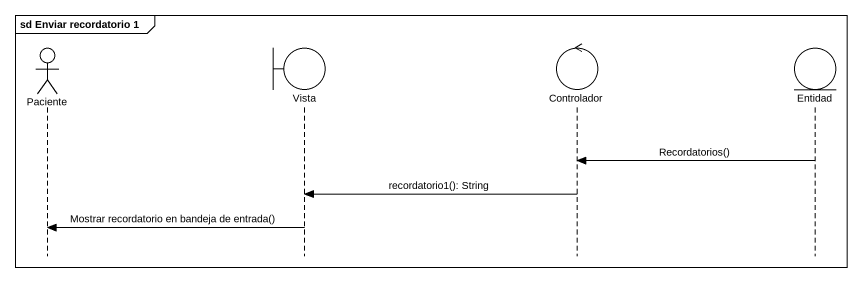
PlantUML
@startuml
mainframe sd Enviar recordatorio 1
hide footbox
actor Paciente
boundary Vista
control Controlador
entity Entidad

Entidad -> Controlador : Recordatorios()
Controlador -> Vista : recordatorio1(): String
Vista -> Paciente : Mostrar recordatorio en bandeja de entrada()
@enduml
